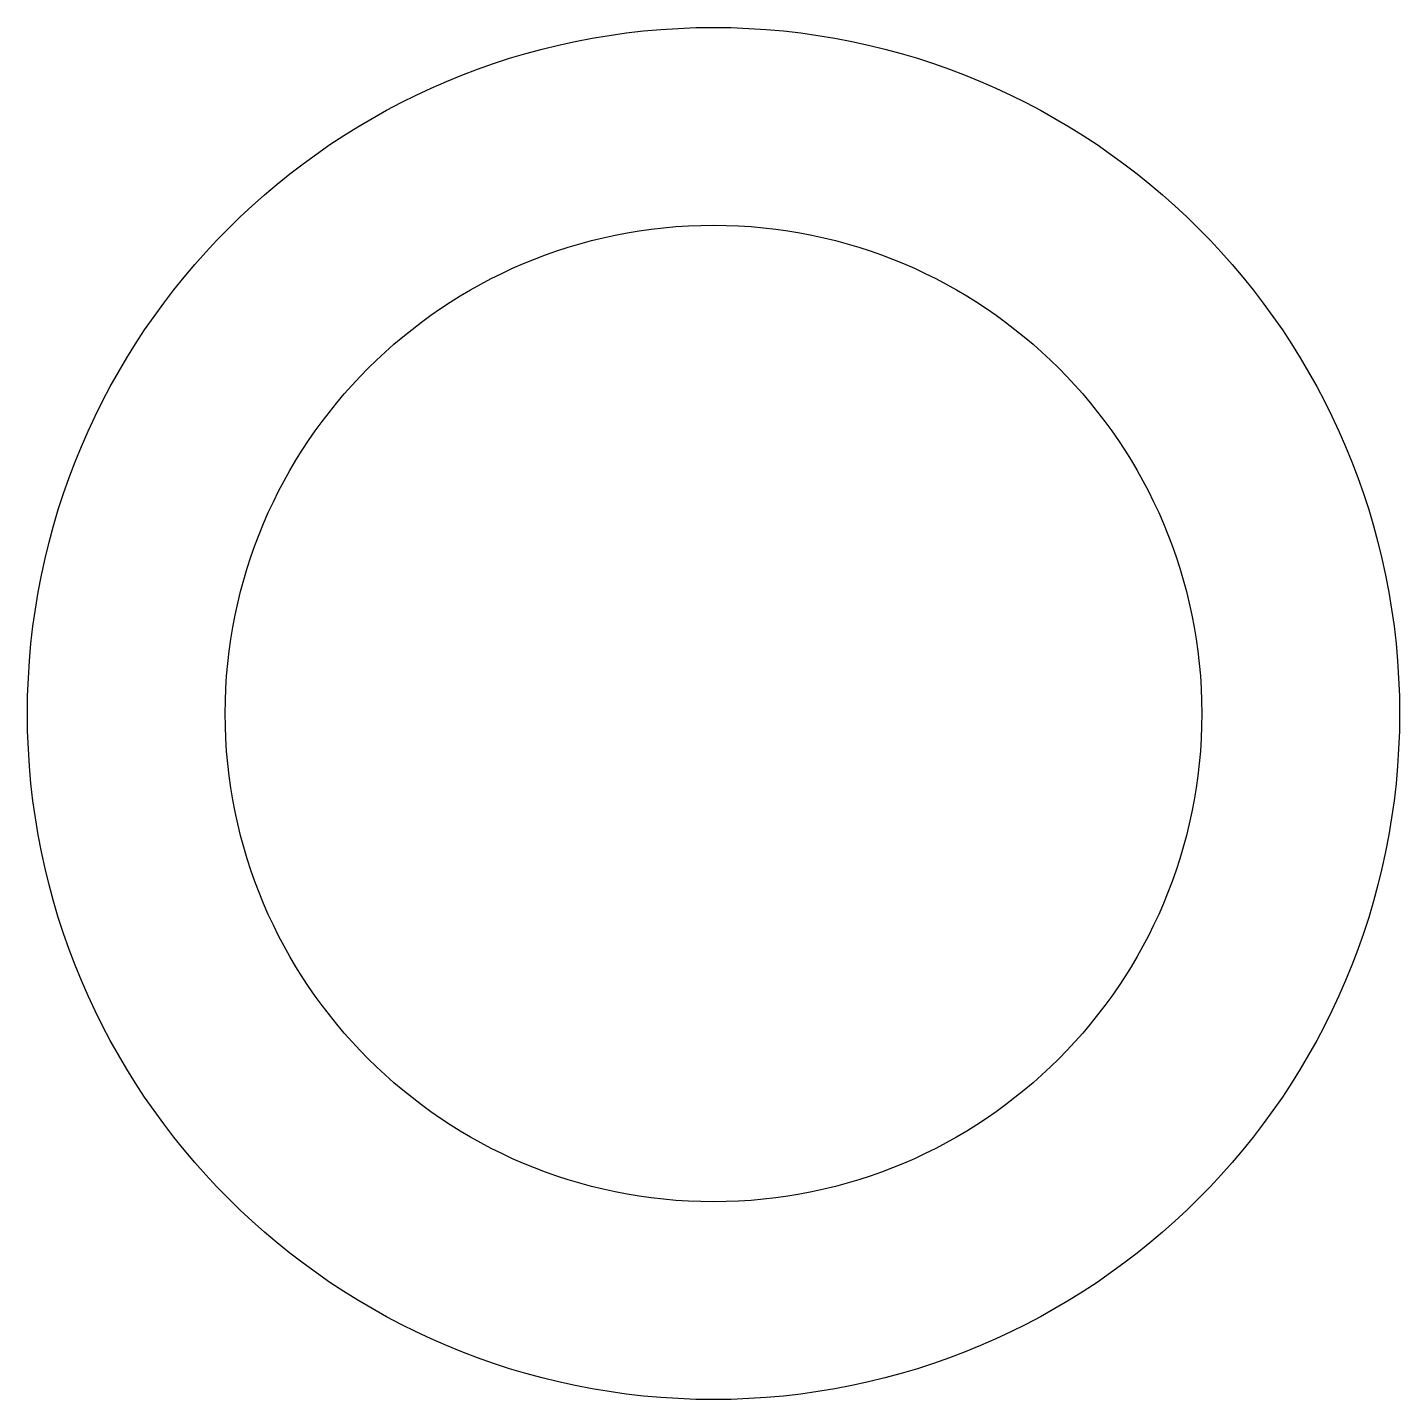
# Model space of a CAD drawing. Header units: millimetres. Extents: x 144.5 to 161.5, y 667.7 to 684.7.
import ezdxf

# ---------------------------------------------------------------- set-up
doc = ezdxf.new("R2010")
doc.units = ezdxf.units.MM
doc.layers.add('Projection', color=7, linetype='CONTINUOUS')

msp = doc.modelspace()

# ---------------------------------------------------------------- linework, layer by layer
at = {"layer": 'Projection'}
for radius in [8.5, 6.05]:
    msp.add_circle((153, 676.167), radius, dxfattribs=at)

doc.saveas('drawing.dxf')
